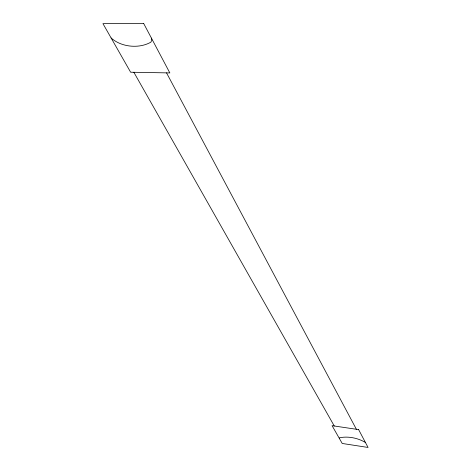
<?xml version="1.0" encoding="UTF-8"?>
<svg xmlns="http://www.w3.org/2000/svg" width="471" height="471" viewBox="0 0 471 471"><rect width="100%" height="100%" fill="white"/><g stroke="black" fill="none" stroke-linecap="round" stroke-linejoin="round"><path stroke-width="0.71" d="M339.391 438.507L339.408 437.836C347.881 435.928 358.025 437.983 365.425 442.481M111.109 37.957C121.177 47.171 139.039 48.966 150.844 42.178L151.839 40.223L151.415 38.11M133.858 72.287L334.269 425.996M166.528 72.864L356.382 429.275M143.714 23.55L102.943 23.632L130.638 72.228L169.843 72.923L143.714 23.55M358.614 429.605L332.079 425.672L342.217 443.464L368.057 447.45L358.614 429.605"/></g></svg>
